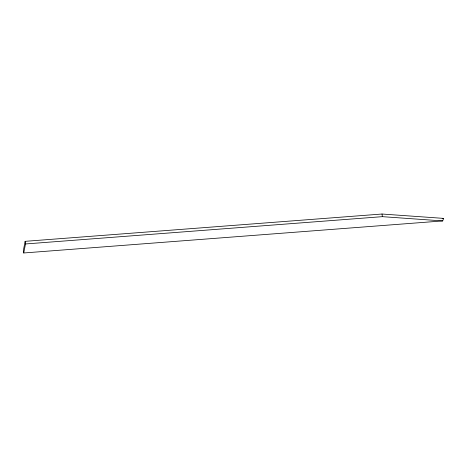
<?xml version="1.0" encoding="UTF-8"?>
<svg xmlns="http://www.w3.org/2000/svg" width="467" height="467" viewBox="0 0 467 467"><rect width="100%" height="100%" fill="white"/><g stroke="black" fill="none" stroke-linecap="round" stroke-linejoin="round"><path stroke-width="0.7" d="M25.142 241.328L23.35 250.54L23.741 252.974L442.687 220.926L443.65 218.387L382.018 214.026L25.142 241.328L25.492 243.961L23.741 252.974M25.492 243.961L382.368 216.659L442.687 220.926M442.196 218.498L443.65 218.387M382.018 214.026L382.368 216.659"/></g></svg>
